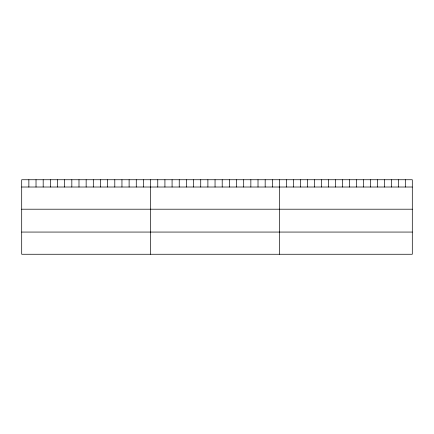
<?xml version="1.0" encoding="UTF-8"?>
<svg xmlns="http://www.w3.org/2000/svg" width="434" height="434" viewBox="0 0 434 434"><rect width="100%" height="100%" fill="white"/><g stroke="black" fill="none" stroke-linecap="round" stroke-linejoin="round"><path stroke-width="0.65" d="M412.3 187.016L412.3 254.259L21.7 254.259L21.7 179.741L412.3 179.741L412.3 187.016L21.7 187.016M21.7 209.204L412.3 209.204M21.7 232.065L412.3 232.065M405.313 179.741L405.313 187.016M398.32 179.741L398.32 187.016M391.332 179.741L391.332 187.016M384.34 179.741L384.34 187.016M377.352 179.741L377.352 187.016M370.359 179.741L370.359 187.016M363.372 179.741L363.372 187.016M356.385 179.741L356.385 187.016M349.392 179.741L349.392 187.016M342.404 179.741L342.404 187.016M335.411 179.741L335.411 187.016M328.424 179.741L328.424 187.016M321.437 179.741L321.437 187.016M314.444 179.741L314.444 187.016M307.456 179.741L307.456 187.016M300.464 179.741L300.464 187.016M293.476 179.741L293.476 187.016M286.483 179.741L286.483 187.016M279.496 179.741L279.496 254.259M272.335 179.741L272.335 187.016M265.174 179.741L265.174 187.016M258.013 179.741L258.013 187.016M250.852 179.741L250.852 187.016M243.691 179.741L243.691 187.016M236.53 179.741L236.53 187.016M229.369 179.741L229.369 187.016M222.208 179.741L222.208 187.016M215.047 179.741L215.047 187.016M207.886 179.741L207.886 187.016M200.725 179.741L200.725 187.016M193.564 179.741L193.564 187.016M186.403 179.741L186.403 187.016M179.242 179.741L179.242 187.016M172.081 179.741L172.081 187.016M164.92 179.741L164.92 187.016M157.759 179.741L157.759 187.016M150.598 179.741L150.598 254.259M143.437 179.741L143.437 187.016M136.276 179.741L136.276 187.016M129.115 179.741L129.115 187.016M121.954 179.741L121.954 187.016M114.793 179.741L114.793 187.016M107.632 179.741L107.632 187.016M100.471 179.741L100.471 187.016M93.31 179.741L93.31 187.016M86.149 179.741L86.149 187.016M78.988 179.741L78.988 187.016M71.827 179.741L71.827 187.016M64.666 179.741L64.666 187.016M57.505 179.741L57.505 187.016M50.344 179.741L50.344 187.016M43.183 179.741L43.183 187.016M36.022 179.741L36.022 187.016M28.861 179.741L28.861 187.016"/></g></svg>
